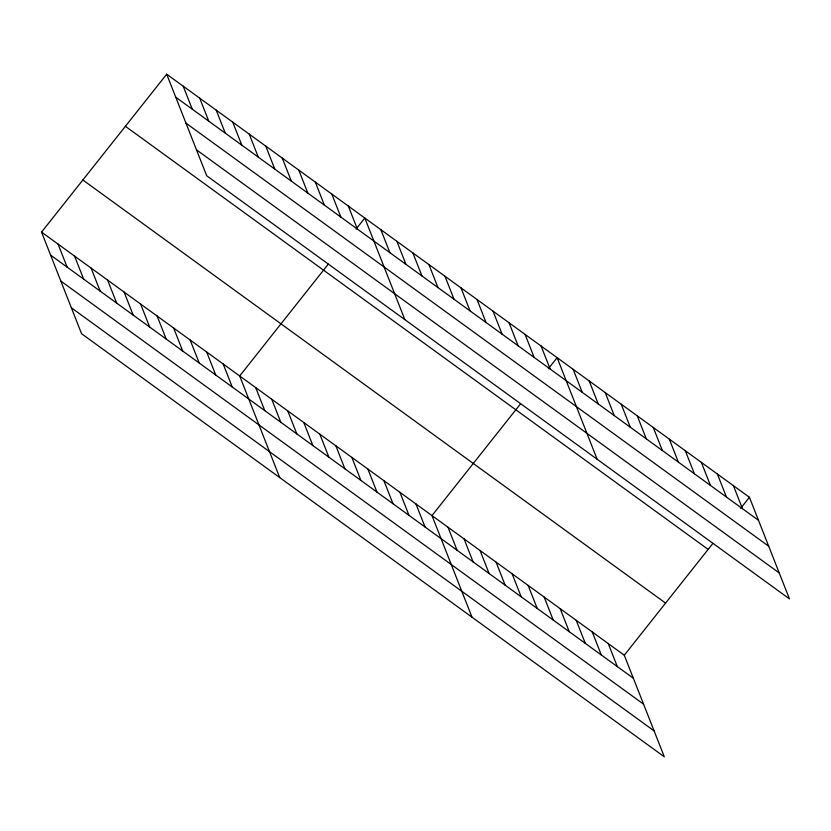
<?xml version="1.0" encoding="UTF-8"?>
<svg xmlns="http://www.w3.org/2000/svg" width="831" height="831" viewBox="0 0 831 831"><rect width="100%" height="100%" fill="white"/><g stroke="black" fill="none" stroke-linecap="round" stroke-linejoin="round"><path stroke-width="1.25" d="M41.55 232.119L624.289 655.223L664.312 756.812L81.573 333.709L41.55 232.119L166.688 74.188L749.427 497.291L789.45 598.881L206.711 175.777L166.688 74.188M328.287 264.144L239.681 375.976L279.704 477.565M356.084 229.065L364.819 218.034L404.842 319.634M520.59 403.762L431.985 515.594L472.008 617.194M548.387 368.684L557.123 357.662L597.146 459.263M624.289 655.223L712.894 543.391M740.691 508.312L749.427 497.291M175.756 97.206L758.495 520.31M185.967 123.133L768.717 546.237M196.5 149.85L779.239 572.954M125.398 126.302L708.137 549.405M82.851 179.995L665.589 603.098M50.618 255.138L633.357 678.241M60.829 281.065L643.568 704.169M71.352 307.782L654.09 730.885M733.399 485.647L742.467 508.665M717.382 474.013L726.45 497.031M701.354 462.379L710.422 485.397M685.326 450.745L694.394 473.763M669.298 439.111L678.366 462.129M653.28 427.477L662.349 450.495M637.252 415.843L646.321 438.861M621.224 404.198L630.293 427.217M605.197 392.564L614.265 415.583M589.179 380.93L598.247 403.949M573.151 369.296L582.219 392.315M541.095 346.028L550.164 369.047M525.078 334.394L534.146 357.413M509.05 322.76L518.118 345.779M493.022 311.116L502.09 334.135M476.994 299.482L486.062 322.501M608.261 643.589L617.329 666.607M460.976 287.848L470.045 310.867M592.243 631.944L601.301 654.963M444.949 276.214L454.017 299.233M576.215 620.31L585.284 643.329M428.921 264.58L437.989 287.599M560.187 608.676L569.256 631.695M412.893 252.946L421.961 275.965M544.16 597.042L553.228 620.061M396.875 241.312L405.944 264.331M528.142 585.408L537.2 608.427M380.847 229.678L389.916 252.697M512.114 573.774L521.182 596.793M496.086 562.14L505.155 585.159M348.314 206.046L357.382 229.065M480.058 550.506L489.127 573.525M331.798 194.059L340.866 217.078M464.041 538.862L473.099 561.881M315.292 182.072L324.36 205.091M448.013 527.228L457.081 550.247M298.776 170.085L307.844 193.104M282.27 158.098L291.338 181.116M415.957 503.96L425.025 526.979M265.754 146.111L274.822 169.129M399.94 492.326L408.997 515.345M249.248 134.123L258.316 157.142M383.912 480.692L392.98 503.711M232.732 122.136L241.8 145.155M367.884 469.058L376.952 492.077M216.226 110.149L225.294 133.168M351.856 457.414L360.924 480.432M199.71 98.162L208.778 121.181M335.838 445.78L344.896 468.798M183.204 86.175L192.273 109.193M319.81 434.146L328.879 457.164M303.782 422.512L312.851 445.53M287.755 410.878L296.823 433.896M271.737 399.244L280.795 422.262M255.709 387.61L264.777 410.628M223.175 363.988L232.233 387.007M206.659 351.991L215.728 375.01M190.154 340.004L199.211 363.022M173.637 328.016L182.706 351.035M157.132 316.029L166.19 339.048M140.616 304.042L149.684 327.061M124.11 292.055L133.168 315.074M107.594 280.068L116.662 303.086M91.088 268.081L100.146 291.099M74.572 256.093L83.64 279.112M58.066 244.106L67.124 267.125"/></g></svg>
